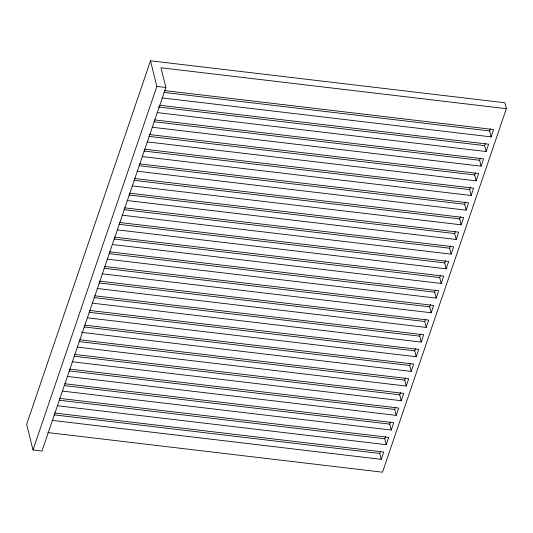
<?xml version="1.0" encoding="UTF-8"?>
<svg xmlns="http://www.w3.org/2000/svg" width="533" height="533" viewBox="0 0 533 533"><rect width="100%" height="100%" fill="white"/><g stroke="black" fill="none" stroke-linecap="round" stroke-linejoin="round"><path stroke-width="0.8" d="M506.35 108.679L504.884 102.762L150.506 60.795L26.65 424.321L32.993 449.952L42.014 451.018L165.87 87.492L160.993 67.778L506.35 108.679L382.494 472.205L47.877 432.576M32.993 449.952L156.849 86.426L150.506 60.795M52.274 420.39L381.242 459.346L379.776 453.436L380.529 451.238M57.271 405.733L386.238 444.689L384.773 438.779L385.519 436.58M62.261 391.075L391.229 430.031L389.77 424.121L390.516 421.923M67.258 376.418L396.226 415.374L394.76 409.457L395.513 407.259M72.255 361.76L401.216 400.716L399.757 394.8L400.503 392.601M77.245 347.103L406.213 386.059L404.747 380.142L405.5 377.944M81.416 332.345L411.203 371.401L409.744 365.485L410.49 363.286M87.232 317.788L416.2 356.744L414.734 350.827L415.487 348.629M92.229 303.13L421.197 342.086L419.731 336.17L420.477 333.971M97.219 288.473L426.187 327.429L424.721 321.512L425.474 319.314M102.216 273.815L431.184 312.771L429.718 306.855L430.464 304.656M107.213 259.158L436.174 298.114L434.715 292.197L435.461 289.999M112.203 244.5L441.171 283.456L439.705 277.54L440.458 275.341M117.2 229.843L446.161 268.799L444.702 262.882L445.448 260.684M122.19 215.185L451.158 254.141L449.692 248.225L450.445 246.026M127.187 200.528L456.155 239.484L454.689 233.567L455.435 231.369M132.177 185.87L461.145 224.826L459.679 218.91L460.432 216.711M137.174 171.206L466.142 210.169L464.676 204.252L465.422 202.054M142.171 156.549L471.132 195.504L469.673 189.595L470.419 187.396M147.161 141.891L476.129 180.847L474.663 174.937L475.416 172.739M152.158 127.234L481.119 166.189L479.66 160.28L480.406 158.081M157.148 112.576L486.116 151.532L484.65 145.622L485.403 143.424M162.145 97.919L491.113 136.874L489.647 130.965L490.393 128.766M381.242 459.346L383.74 452.017L54.772 413.062M386.238 444.689L388.73 437.36L59.769 398.404M391.229 430.031L393.727 422.702L64.76 383.747M396.226 415.374L398.724 408.045L69.756 369.089M401.216 400.716L403.714 393.387L74.747 354.432M406.213 386.059L408.711 378.73L79.743 339.774M411.203 371.401L413.701 364.072L84.74 325.117M416.2 356.744L418.698 349.415L89.731 310.459M421.197 342.086L423.688 334.757L94.727 295.802M426.187 327.429L428.685 320.1L99.718 281.144M431.184 312.771L433.675 305.442L104.715 266.487M436.174 298.114L438.672 290.785L109.705 251.829M441.171 283.456L443.669 276.127L114.702 237.172M446.161 268.799L448.659 261.47L119.692 222.514M451.158 254.141L453.656 246.812L124.689 207.857M456.155 239.484L458.647 232.155L129.686 193.199M461.145 224.826L463.643 217.497L134.676 178.542M466.142 210.169L468.634 202.84L139.673 163.878M471.132 195.504L473.63 188.176L144.663 149.22M476.129 180.847L478.627 173.518L149.66 134.563M481.119 166.189L483.618 158.861L154.65 119.905M486.116 151.532L488.614 144.203L159.647 105.248M491.113 136.874L493.605 129.546L164.644 90.59M156.849 86.426L165.87 87.492M163.984 92.396L489.647 130.965M158.168 106.96L484.65 145.622M153.997 121.717L479.66 160.28M149.007 136.375L474.663 174.937M144.01 151.032L469.673 189.595M139.02 165.69L464.676 204.252M134.023 180.347L459.679 218.91M129.026 195.005L454.689 233.567M124.036 209.662L449.692 248.225M119.039 224.32L444.702 262.882M114.049 238.977L439.705 277.54M109.052 253.635L434.715 292.197M104.062 268.292L429.718 306.855M99.065 282.95L424.721 321.512M94.068 297.607L419.731 336.17M89.078 312.265L414.734 350.827M84.081 326.922L409.744 365.485M79.091 341.58L404.747 380.142M74.094 356.237L399.757 394.8M69.103 370.895L394.76 409.457M64.107 385.552L389.77 424.121M59.11 400.21L384.773 438.779M54.119 414.867L379.776 453.436"/></g></svg>
